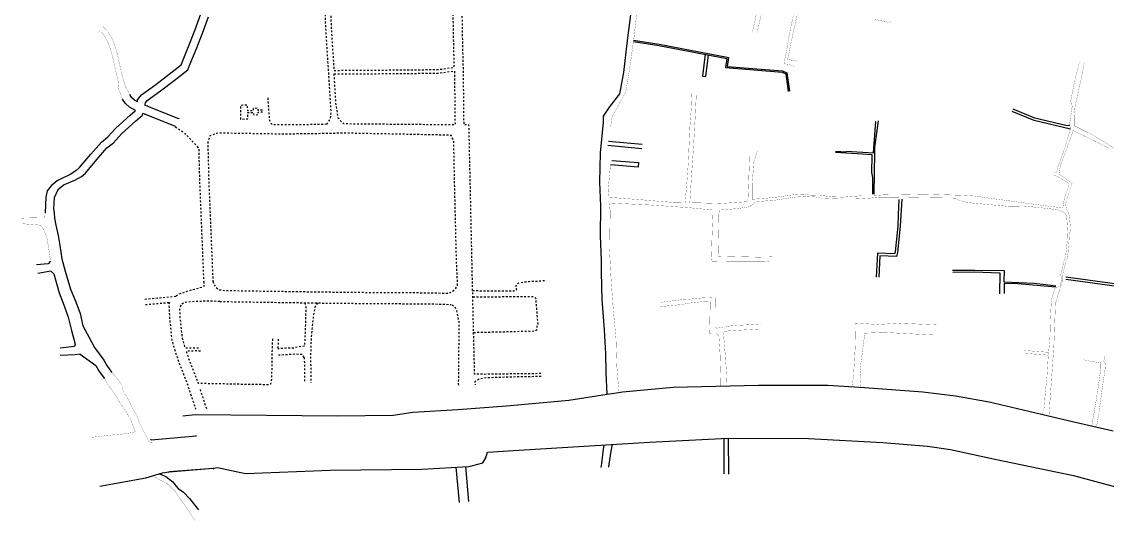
# Model space of a CAD drawing. Header units: metres. Extents: x 375792 to 378704, y 2469502 to 2471712.
# Drawn here: x 375792 to 376386, y 2469775 to 2470048 of the extents above; entities that cross this region are included whole.
import ezdxf

# ---------------------------------------------------------------- set-up
doc = ezdxf.new("R2010")
doc.units = ezdxf.units.M
doc.header["$MEASUREMENT"] = 0
doc.linetypes.add('X6', pattern=[2, 1, -1])
for name, color, linetype in [('DLSS', 1, 'Continuous'), ('DLSS Existing Road Line', 1, 'Continuous'), ('Prived Road', 1, 'Continuous')]:
    doc.layers.add(name, color=color, linetype=linetype)

msp = doc.modelspace()

# ---------------------------------------------------------------- linework, layer by layer
at = {"layer": 'DLSS', "linetype": 'Continuous'}
for p, q in [((375860.74, 2470001.58), (375860.54, 2470002.04)), ((375860.74, 2470001.58, 3.48), (375860.54, 2470002.04, 3.46)), ((375859.14, 2469997.2), (375858.68, 2469997)), ((375859.14, 2469997.2, 3.27), (375858.68, 2469997, 3.27)), ((375876.04, 2469990.49), (375876.24, 2469990.03)), ((375876.04, 2469990.49, 3.35), (375876.24, 2469990.03, 3.34)), ((375877.69, 2469994.87), (375878.15, 2469995.07)), ((375877.69, 2469994.87, 3.23), (375878.15, 2469995.07, 3.21)), ((375862.63, 2469819), (375862.25, 2469819.32)), ((375887.21, 2469821.08), (375887.53, 2469821.46)), ((375872.55, 2469801.48), (375872.23, 2469801.11)), ((375896.66, 2469803.3), (375897.04, 2469802.98))]:
    msp.add_line(p, q, dxfattribs=at)
at = {"layer": 'DLSS', "linetype": 'Continuous', "flags": 128}
for points, elevation in [([(376112.1, 2469843.97), (376111.51, 2469855.64), (376111.25, 2469865.98), (376110.55, 2469879.1), (376109.32, 2469895.73), (376108.9, 2469910.73), (376108.9, 2469917.15), (376108.31, 2469930.68), (376108.48, 2469946.8), (376108.07, 2469959.9), (376108.44, 2469976.13), (376110.11, 2469992.9), (376110.11, 2469996.18), (376113.39, 2470001.07), (376118.9, 2470008.28), (376121.15, 2470020.03), (376123.08, 2470037.6), (376125.12, 2470053.1), (376127.39, 2470065.85), (376129.68, 2470079.42), (376133.06, 2470098.66), (376136.04, 2470115.33), (376138.04, 2470127.32), (376138.85, 2470134.02)], 4.45), ([(376126.36, 2470036.97), (376140.26, 2470034.82), (376177.47, 2470027.72), (376177.53, 2470027.71), (376176.8, 2470022.68), (376207.75, 2470020.21), (376209.64, 2470019.3), (376211.05, 2470009.64)], 3.62), ([(376126.47, 2470037.66), (376140.38, 2470035.51), (376177.6, 2470028.41), (376178.32, 2470028.27), (376177.6, 2470023.32), (376207.94, 2470020.89), (376210.28, 2470019.77), (376211.75, 2470009.74)], 3.62), ([(375813.48, 2469961.83), (375811.27, 2469960.68), (375807.94, 2469957.98), (375805.75, 2469955.31), (375805.11, 2469951.8), (375804.69, 2469943.15)], 3.75), ([(375824.48, 2469962.99), (375820.81, 2469960.97), (375815.16, 2469958.61), (375811.6, 2469955.83), (375809.58, 2469951.42), (375809.27, 2469945.61), (375809.72, 2469943.2), (375809.91, 2469940.29), (375810.49, 2469936.47), (375811.76, 2469930.83), (375812.67, 2469925.33), (375813.77, 2469918.06), (375815.64, 2469911.29), (375818.5, 2469901.49), (375821.5, 2469894.44), (375823.84, 2469888.02), (375825.25, 2469881.36), (375828.72, 2469874.96), (375831.7, 2469869.52), (375836.78, 2469862.55), (375838.44, 2469859.57), (375840.09, 2469857.3), (375841.24, 2469855.82)], 3.75), ([(375807.6, 2469916.8), (375806.36, 2469915.22), (375800.06, 2469914.8)], 3.75), ([(375809.4, 2469909.73), (375807.8, 2469911.19), (375800.68, 2469909.94)], 3.75), ([(375809.4, 2469909.73), (375812.38, 2469899.45), (375815.08, 2469892.37), (375817.34, 2469886.07), (375819.09, 2469878.77), (375821.1, 2469871.23)], 3.75), ([(375821.1, 2469871.23), (375820.84, 2469870), (375812.91, 2469869.18)], 3.75), ([(375823.92, 2469865.79), (375821.2, 2469865.46), (375813.01, 2469865.06)], 3.75), ([(375823.92, 2469865.79), (375832.34, 2469859.71), (375834, 2469856.72), (375835.89, 2469854.14), (375837.08, 2469852.6)], 3.75), ([(375880.02, 2469832), (375880.02, 2469832), (375886.77, 2469832.89), (375964.6, 2469832.13), (375995.01, 2469832.51), (376005.83, 2469834.09), (376030.43, 2469835.56), (376056.93, 2469837.51), (376091.04, 2469840.68), (376112.1, 2469843.97), (376117.12, 2469844.75), (376120.39, 2469845.26), (376148.1, 2469847.69), (376194.72, 2469848.78), (376232.75, 2469848.9), (376252.67, 2469847.53), (376284.62, 2469845.29), (376302.56, 2469843.08), (376320.97, 2469839.65), (376342.56, 2469834.55), (376364.03, 2469829.5), (376388.65, 2469823.94)], 4.5), ([(376110.15, 2469816.11), (376109.75, 2469812.38), (376108.9, 2469806), (376108.64, 2469803.83)], 4.5), ([(376114.74, 2469816.4), (376114.08, 2469812.79), (376113, 2469805.55), (376112.84, 2469803.92)], 4.5), ([(376029.22, 2469803.96), (376031.08, 2469784.59)], 4.5), ([(376034.59, 2469804.26), (376036.14, 2469785.21)], 4.5)]:
    msp.add_lwpolyline(points, dxfattribs=dict(at, elevation=elevation))
at = {"layer": 'DLSS', "linetype": 'X6', "flags": 128}
for points, elevation in [([(375960.51, 2470061), (375961.1, 2470044.99), (375962.45, 2470023.86), (375962.62, 2470021.18), (375996.55, 2470021.42), (376019.93, 2470021.65), (376023.38, 2470022.17), (376028.45, 2470022.87), (376028.14, 2470035.39), (376027.9, 2470048.61), (376027.37, 2470070.92), (376027.14, 2470072.59), (376026.92, 2470074.12), (376026.19, 2470075.44), (376024.98, 2470076.48), (376023.27, 2470077.26), (376020.53, 2470077.7), (376016.86, 2470077.5), (376004.02, 2470076.39), (375995.52, 2470075.7), (375994.42, 2470076.02), (375992.72, 2470093.4), (375991.72, 2470108.02), (375991.48, 2470111.58)], 9.97), ([(376075.84, 2469855.19), (376064.11, 2469855.06), (376044.81, 2469854.79), (376039.57, 2469854.89), (376038.9, 2469881.34), (376036.47, 2469991.3), (376033.76, 2469991.36), (376033.63, 2470006.15), (376033.38, 2470022.96), (376033.07, 2470035.49), (376032.84, 2470048.72), (376032.29, 2470071.31), (376032.03, 2470073.27), (376031.85, 2470074.5), (376032.88, 2470076.52), (376035.48, 2470078.7), (376038.59, 2470079.61), (376041.75, 2470080.29), (376044.29, 2470081.2)], 9.97), ([(375958.72, 2469991.66), (375960.81, 2469994.82), (375961.08, 2469998.1), (375959.52, 2470023.68), (375958.17, 2470044.85), (375957.58, 2470060.89)], 9.97), ([(375923.49, 2469999.47), (375922.09, 2469999.27), (375921.14, 2469999.31), (375921.09, 2470000.47), (375919.16, 2470000.29), (375918.47, 2470000.29), (375918.58, 2469999.09), (375915.53, 2469999.08), (375915.36, 2470002.23), (375911.51, 2470001.97), (375911.54, 2469994.52), (375915.48, 2469994.62), (375915.49, 2469998.11), (375918.65, 2469998.18), (375918.78, 2469996.89), (375921.28, 2469996.96), (375921.19, 2469998.32), (375923.56, 2469998.49)], 9.97), ([(375958.72, 2469991.66), (375948.56, 2469991.45), (375932.7, 2469991.33), (375928.91, 2469991.39), (375928.14, 2469992.24), (375927.49, 2469993.78), (375926.58, 2470006.24)], 9.97), ([(375875.87, 2469990.23), (375880.51, 2469987.22), (375886.24, 2469981.29), (375888.68, 2469978.5), (375889.11, 2469960.66), (375891.39, 2469905.52)], 9.97), ([(376030.27, 2469903.48), (376029.63, 2469917.32), (376028.58, 2469960.87), (376028.15, 2469982.33), (376026.86, 2469985.54), (376023.47, 2469985.74), (375968.87, 2469986.82), (375948.63, 2469986.41), (375932.68, 2469986.29), (375899.13, 2469986.85), (375894.75, 2469985.27), (375893.63, 2469982.02), (375894.15, 2469960.82), (375896.43, 2469905.73)], 9.97), ([(376030.83, 2469848.9), (376030.81, 2469849.65), (376031.13, 2469883.44), (376029.75, 2469889.54), (376028.84, 2469891.59), (376026.81, 2469893.04)], 9.97), ([(375929.01, 2469874.17), (375928.74, 2469867.07), (375928.52, 2469852.72), (375927.94, 2469849.48), (375927.13, 2469849.08), (375913.84, 2469849.26), (375905.48, 2469849.47), (375891.95, 2469849.7), (375888.35, 2469849.71)], 15.97), ([(375932.17, 2469874.05), (375931.98, 2469868.83)], 15.97), ([(376075.85, 2469853.59), (376058.98, 2469853.28), (376045.7, 2469852.83), (376042.29, 2469852.26), (376039.72, 2469850.71), (376039.81, 2469849.12)], 9.91)]:
    msp.add_lwpolyline(points, dxfattribs=dict(at, elevation=elevation))
at = {"layer": 'DLSS', "linetype": 'Continuous', "flags": 128}
for points, elevation in [([(376195.98, 2470062.34, 0.1, 0.1, 0), (376191.49, 2470042.32, 0.00000201, 0.00000201, 0)], 3.62), ([(376214.33, 2470023.27, 0.1, 0.1, 0), (376211.53, 2470024.45, 0.1, 0.1, 0), (376208.7, 2470024.82, 0.1, 0.1, 0), (376210.14, 2470032.15, 0.1, 0.1, 0), (376211.52, 2470040.17, 0.1, 0.1, 0), (376213.62, 2470050.33, 0.1, 0.1, 0), (376215.3, 2470058.34, 0.1, 0.1, 0), (376198.53, 2470061.77, 0.1, 0.1, 0), (376194.08, 2470042.03, 0.00000201, 0.00000201, 0)], 3.62), ([(376158.36, 2470008.58, 0.1, 0.1, 0), (376158.05, 2470000.85, 0.1, 0.1, 0), (376157.25, 2469989.93, 0.1, 0.1, 0), (376156.36, 2469970.17, 0.1, 0.1, 0), (376155.56, 2469958.99, 0.1, 0.1, 0), (376154.66, 2469948.78, 0.1, 0.1, 0), (376148.66, 2469948.86, 0.1, 0.1, 0), (376130.11, 2469950.39, 0.1, 0.1, 0), (376112.91, 2469951.7, 0.1, 0.1, 0), (376112.53, 2469955.43, 0.1, 0.1, 0), (376113.92, 2469970.13, 0.1, 0.1, 0), (376113.92, 2469989.93, 0.1, 0.1, 0), (376114.83, 2469996.02, 0.1, 0.1, 0), (376116.62, 2469999.28, 0.1, 0.1, 0), (376120.33, 2470006, 0.1, 0.1, 0), (376122.24, 2470009.75, 0.1, 0.1, 0), (376123.57, 2470017.45, 0.1, 0.1, 0), (376124.9, 2470026.13, 0.1, 0.1, 0), (376126.83, 2470040.34, 0.1, 0.1, 0), (376128.82, 2470057.53, 0.1, 0.1, 0)], 3.62), ([(376216.13, 2470026.26, 0.1, 0.1, 0), (376210.81, 2470027.12, 0.1, 0.1, 0), (376210.77, 2470027.36, 0.1, 0.1, 0), (376213.61, 2470041.28, 0.1, 0.1, 0), (376216.38, 2470053.54, 0.1, 0.1, 0)], 6.27), ([(376258.48, 2470049.09, 0.1, 0.1, 0), (376266.18, 2470047.4, 0.1, 0.1, 0), (376267.11, 2470048.04, 0.1, 0.1, 0)], 6.27), ([(375847.06, 2470005.38, 0.1, 0.1, 0), (375845.07, 2470010.49, 0.1, 0.1, 0), (375844.51, 2470015.7, 0.1, 0.1, 0), (375842.73, 2470023.37, 0.1, 0.1, 0), (375841.3, 2470029.65, 0.1, 0.1, 0), (375840.25, 2470033.35, 0.1, 0.1, 0), (375838.77, 2470037.15, 0.1, 0.1, 0), (375836.57, 2470040.86, 0.1, 0.1, 0), (375834.11, 2470043.19, 0.1, 0.1, 0)], 3.58), ([(375850.98, 2470007.9, 0.1, 0.1, 0), (375848.87, 2470011.84, 0.1, 0.1, 0), (375847.3, 2470016.5, 0.1, 0.1, 0), (375845.55, 2470024.02, 0.1, 0.1, 0), (375844.11, 2470030.37, 0.1, 0.1, 0), (375843, 2470034.27, 0.1, 0.1, 0), (375841.38, 2470038.43, 0.1, 0.1, 0), (375838.86, 2470042.69, 0.1, 0.1, 0), (375836.1, 2470045.29, 0.1, 0.1, 0)], 3.58), ([(376370.16, 2470025.33, 0.1, 0.1, 0), (376367.62, 2470015.14, 0.1, 0.1, 0), (376366.83, 2470011.24, 0.1, 0.1, 0), (376365.52, 2470004.38, 0.1, 0.1, 0), (376366.39, 2470001.86, 0.1, 0.1, 0), (376364.96, 2469992.18, 0.1, 0.1, 0), (376365.33, 2469988.96, 0.1, 0.1, 0), (376362.52, 2469979.62, 0.1, 0.1, 0), (376360.6, 2469974.07, 0.1, 0.1, 0), (376358.5, 2469968.5, 0.1, 0.1, 0), (376357.78, 2469965.3, 0.1, 0.1, 0), (376356.34, 2469965.56, 0.1, 0.1, 0)], 4.13), ([(376389.73, 2469978.16, 0.1, 0.1, 0), (376385.51, 2469980.95, 0.1, 0.1, 0), (376377.47, 2469985.84, 0.1, 0.1, 0), (376367.35, 2469990.9, 0.1, 0.1, 0), (376367.35, 2469992.65, 0.1, 0.1, 0), (376367.4, 2469996.57, 0.1, 0.1, 0), (376367.95, 2470001.94, 0.1, 0.1, 0), (376369.56, 2470008.94, 0.1, 0.1, 0), (376371.88, 2470019.6, 0.1, 0.1, 0), (376372.86, 2470024.98, 0.1, 0.1, 0)], 3.76), ([(376189.95, 2469987.19, 0.1, 0.1, 0), (376189.95, 2469975.14, 0.1, 0.1, 0), (376189.43, 2469960.61, 0.1, 0.1, 0), (376189.04, 2469950.58, 0.1, 0.1, 0), (376188.44, 2469949.28, 0.1, 0.1, 0), (376183.01, 2469948.91, 0.1, 0.1, 0), (376173.9, 2469948.31, 0.1, 0.1, 0), (376161.75, 2469948.68, 0.1, 0.1, 0), (376157.22, 2469948.74, 0.1, 0.1, 0), (376158, 2469961.04, 0.1, 0.1, 0), (376159.22, 2469978.83, 0.1, 0.1, 0), (376160.2, 2469996.24, 0.1, 0.1, 0), (376160.79, 2470008.35, 0.1, 0.1, 0)], 7.39), ([(376386.48, 2469978.45, 0.1, 0.1, 0), (376379.81, 2469981.94, 0.1, 0.1, 0), (376366.83, 2469988.23, 0.1, 0.1, 0), (376364.72, 2469982.21, 0.1, 0.1, 0), (376362.99, 2469977.29, 0.1, 0.1, 0), (376359.82, 2469968.78, 0.1, 0.1, 0), (376359.06, 2469964.58, 0.1, 0.1, 0), (376363.03, 2469961.77, 0.1, 0.1, 0), (376365.19, 2469960.09, 0.1, 0.1, 0), (376366.27, 2469959.13, 0.1, 0.1, 0), (376365.9, 2469957.86, 0.1, 0.1, 0), (376364.63, 2469954.05, 0.1, 0.1, 0), (376363.11, 2469950.12, 0.1, 0.1, 0), (376362.74, 2469948.2, 0.1, 0.1, 0), (376363.02, 2469945.95, 0.1, 0.1, 0), (376364.09, 2469943.53, 0.1, 0.1, 0), (376364.78, 2469941.33, 0.1, 0.1, 0), (376365.32, 2469935.14, 0.1, 0.1, 0), (376365.18, 2469933.17, 0.1, 0.1, 0), (376364.76, 2469931.17, 0.1, 0.1, 0), (376364.55, 2469927.1, 0.1, 0.1, 0), (376364.15, 2469923.16, 0.1, 0.1, 0), (376364.11, 2469922.12, 0.1, 0.1, 0), (376363.61, 2469918.24, 0.1, 0.1, 0), (376362.34, 2469914.68, 0.1, 0.1, 0), (376360.95, 2469908.7, 0.1, 0.1, 0), (376361.1, 2469907.85, 0.1, 0.1, 0), (376361.26, 2469907.18, 0.1, 0.1, 0), (376360.92, 2469905.77, 0.1, 0.1, 0), (376357.19, 2469893.78, 0.1, 0.1, 0), (376356.9, 2469886.17, 0.1, 0.1, 0), (376356.29, 2469870.18, 0.1, 0.1, 0), (376355.1, 2469853.24, 0.1, 0.1, 0), (376353.88, 2469835.92, 0.1, 0.1, 0), (376353.59, 2469831.96, 0.1, 0.1, 0)], 3.83), ([(376356.05, 2469963.98, 0.1, 0.1, 0), (376358.54, 2469963.02, 0.1, 0.1, 0), (376362.23, 2469960.76, 0.1, 0.1, 0), (376364.52, 2469959.17, 0.1, 0.1, 0), (376364.58, 2469958.7, 0.1, 0.1, 0), (376363.36, 2469954.98, 0.1, 0.1, 0), (376362.05, 2469951.19, 0.1, 0.1, 0), (376361.21, 2469946.09, 0.1, 0.1, 0), (376360.92, 2469945.97, 0.1, 0.1, 0), (376355.03, 2469946.62, 0.1, 0.1, 0), (376343.7, 2469948.13, 0.1, 0.1, 0), (376333.49, 2469949.55, 0.1, 0.1, 0), (376321.19, 2469951.2, 0.1, 0.1, 0), (376312.76, 2469952.4, 0.1, 0.1, 0), (376310.39, 2469952.55, 0.1, 0.1, 0)], 5.22), ([(376200.62, 2469916.36, 0.1, 0.1, 0), (376197.65, 2469916.57, 0.1, 0.1, 0), (376180.23, 2469916.56, 0.1, 0.1, 0), (376169.35, 2469916.74, 0.1, 0.1, 0), (376169.06, 2469919.82, 0.1, 0.1, 0), (376169.43, 2469931.93, 0.1, 0.1, 0), (376169.86, 2469941.95, 0.1, 0.1, 0), (376169.89, 2469944.74, 0.1, 0.1, 0), (376156.13, 2469946.07, 0.1, 0.1, 0), (376135.73, 2469947.48, 0.1, 0.1, 0), (376113.23, 2469948.61, 0.1, 0.1, 0), (376113.69, 2469944.06, 0.1, 0.1, 0), (376113.34, 2469922.41, 0.1, 0.1, 0), (376114.14, 2469907.33, 0.1, 0.1, 0), (376115.28, 2469891.35, 0.1, 0.1, 0), (376116.85, 2469874.37, 0.1, 0.1, 0), (376117.31, 2469859.4, 0.1, 0.1, 0), (376118.1, 2469849.49, 0.1, 0.1, 0), (376118.25, 2469847.91, 0.1, 0.1, 0), (376118.54, 2469844.97, 0, 0, 0)], 3.83), ([(376202.19, 2469919.09, 0.1, 0.1, 0), (376194.32, 2469918.95, 0.1, 0.1, 0), (376172.65, 2469919.47, 0.1, 0.1, 0), (376173.15, 2469942.98, 0.1, 0.1, 0), (376173.4, 2469944.68, 0.1, 0.1, 0), (376183.76, 2469945.57, 0.1, 0.1, 0), (376190.08, 2469946.59, 0.1, 0.1, 0), (376193.69, 2469949.34, 0.1, 0.1, 0), (376203.49, 2469950.08, 0.1, 0.1, 0), (376214.84, 2469951.82, 0.1, 0.1, 0), (376220.98, 2469952.21, 0.1, 0.1, 0), (376226.19, 2469951.87, 0.1, 0.1, 0), (376229.44, 2469951.17, 0.1, 0.1, 0), (376234.24, 2469950.95, 0.1, 0.1, 0), (376240.45, 2469950.73, 0.1, 0.1, 0), (376248.45, 2469950.82, 0.1, 0.1, 0), (376255.42, 2469951.23, 0.1, 0.1, 0), (376261.12, 2469951.8, 0.1, 0.1, 0), (376272.71, 2469951.72, 0.1, 0.1, 0), (376281.55, 2469951.56, 0.1, 0.1, 0), (376294.75, 2469951.37, 0.1, 0.1, 0), (376302.58, 2469951.26, 0.1, 0.1, 0), (376304.28, 2469950.07, 0.1, 0.1, 0), (376309.33, 2469948.79, 0.1, 0.1, 0), (376330.66, 2469946.79, 0.1, 0.1, 0), (376339.82, 2469946.94, 0.1, 0.1, 0), (376349.22, 2469945.99, 0.1, 0.1, 0), (376357.85, 2469944.96, 0.1, 0.1, 0), (376359.95, 2469944.3, 0.1, 0.1, 0), (376361.85, 2469943.53, 0.1, 0.1, 0), (376363.01, 2469941.76, 0.1, 0.1, 0), (376363.35, 2469940.6, 0.1, 0.1, 0), (376363.84, 2469933.02, 0.1, 0.1, 0), (376363.64, 2469927.73, 0.1, 0.1, 0), (376362.69, 2469919.16, 0.1, 0.1, 0), (376362.22, 2469918.01, 0.1, 0.1, 0), (376361.52, 2469915.53, 0.1, 0.1, 0), (376360.85, 2469912.59, 0.1, 0.1, 0), (376360.02, 2469909.13, 0.1, 0.1, 0), (376360.1, 2469908.71, 0.1, 0.1, 0), (376360.64, 2469907.85, 0.1, 0.1, 0), (376360.71, 2469907.29, 0.1, 0.1, 0), (376359.77, 2469903.26, 0.1, 0.1, 0), (376359.37, 2469902.79, 0.1, 0.1, 0), (376358.41, 2469902.59, 0.1, 0.1, 0), (376357.58, 2469902.2, 0.1, 0.1, 0), (376356.79, 2469901.77, 0.1, 0.1, 0), (376355.2, 2469896.54, 0.1, 0.1, 0), (376354.86, 2469893.83, 0.1, 0.1, 0), (376354.41, 2469885.34, 0.1, 0.1, 0), (376354.12, 2469874.44, 0.1, 0.1, 0), (376353.26, 2469865.16, 0.1, 0.1, 0), (376352.49, 2469853.31, 0.1, 0.1, 0), (376351.57, 2469844.14, 0.1, 0.1, 0), (376350.99, 2469836.46, 0.1, 0.1, 0), (376349.8, 2469832.85, 0.1, 0.1, 0)], 5.22), ([(375804.69, 2469943.15, 0.1, 0.1, 0), (375804.52, 2469940.54, 0.1, 0.1, 0), (375802.36, 2469940.59, 0.1, 0.1, 0), (375799.15, 2469940.47, 0.1, 0.1, 0), (375793.91, 2469940.37, 0.1, 0.1, 0), (375791.94, 2469940.28, 0.1, 0.1, 0)], 3.75), ([(375792.03, 2469937.26, 0.1, 0.1, 0), (375802.36, 2469936.44, 0.1, 0.1, 0), (375803.89, 2469934.2, 0.1, 0.1, 0), (375805.64, 2469929.78, 0.1, 0.1, 0), (375806.53, 2469924.64, 0.1, 0.1, 0), (375807.6, 2469916.8, 0.1, 0.1, 0)], 3.75), ([(376174.22, 2469848.3, 0.1, 0.1, 0), (376174.13, 2469853.14, 0.1, 0.1, 0), (376173.76, 2469865.96, 0.1, 0.1, 0), (376173.12, 2469876, 0.1, 0.1, 0), (376171.94, 2469877.25, 0.1, 0.1, 0), (376168.16, 2469877.18, 0.1, 0.1, 0), (376168.09, 2469880.59, 0.1, 0.1, 0), (376168.4, 2469894.54, 0.1, 0.1, 0), (376165.55, 2469894.72, 0.1, 0.1, 0), (376157.04, 2469893.79, 0.1, 0.1, 0), (376152.54, 2469892.95, 0.1, 0.1, 0), (376141.1, 2469891.88, 0.00000201, 0.00000201, 0)], 3.83), ([(376195.82, 2469882.4, 0.1, 0.1, 0), (376188.68, 2469881.87, 0.1, 0.1, 0), (376182.72, 2469881.57, 0.1, 0.1, 0), (376177.44, 2469881.09, 0.1, 0.1, 0), (376176.07, 2469880.55, 0.1, 0.1, 0), (376171.8, 2469880.07, 0.1, 0.1, 0), (376171.21, 2469880.72, 0.1, 0.1, 0), (376171.2, 2469886.03, 0.1, 0.1, 0), (376171.23, 2469894.74, 0.1, 0.1, 0), (376171.28, 2469896.72, 0.1, 0.1, 0), (376168.97, 2469896.83, 0.1, 0.1, 0), (376164.53, 2469896.68, 0.1, 0.1, 0), (376156.37, 2469895.88, 0.1, 0.1, 0), (376153.52, 2469895.7, 0.1, 0.1, 0), (376148.35, 2469895.08, 0.1, 0.1, 0), (376141.14, 2469894.21, 0.1, 0.1, 0)], 5.98), ([(376245.82, 2469848, 0.1, 0.1, 0), (376246.76, 2469854.18, 0.1, 0.1, 0), (376247.68, 2469869.87, 0.1, 0.1, 0), (376247.97, 2469882.83, 0.1, 0.1, 0), (376259.95, 2469882.09, 0.1, 0.1, 0), (376272.13, 2469882.78, 0.1, 0.1, 0), (376292.09, 2469881.86, 0.1, 0.1, 0)], 3.83), ([(376177.59, 2469848.38, 0.1, 0.1, 0), (376177.36, 2469854.53, 0.1, 0.1, 0), (376176.54, 2469866.46, 0.1, 0.1, 0), (376175.67, 2469876.58, 0.1, 0.1, 0), (376176.02, 2469878.29, 0.1, 0.1, 0), (376178.38, 2469878.57, 0.1, 0.1, 0), (376189.96, 2469879.29, 0.1, 0.1, 0), (376195.29, 2469879.6, 0.000002, 0.000002, 0)], 5.22), ([(376292.48, 2469876.28, 0.1, 0.1, 0), (376288.82, 2469876.41, 0.1, 0.1, 0), (376263.08, 2469877.75, 0.1, 0.1, 0), (376252.93, 2469877.31, 0.1, 0.1, 0), (376250.29, 2469856.91, 0.1, 0.1, 0), (376250.71, 2469852.7, 0.1, 0.1, 0), (376250.3, 2469847.69, 0.1, 0.1, 0)], 3.83), ([(376384.05, 2469864.95, 0.1, 0.1, 0), (376383.49, 2469861.17, 0.1, 0.1, 0), (376384.56, 2469860.95, 0.1, 0.1, 0), (376384.26, 2469857.29, 0.1, 0.1, 0), (376382.78, 2469847.38, 0.1, 0.1, 0), (376380.75, 2469832.32, 0.1, 0.1, 0), (376379.59, 2469825.98, 0.1, 0.1, 0)], 3.83), ([(376376.96, 2469826.58, 0.1, 0.1, 0), (376377.91, 2469831.48, 0.1, 0.1, 0), (376379.32, 2469839.88, 0.1, 0.1, 0), (376380.68, 2469848.73, 0.1, 0.1, 0), (376381.93, 2469857.9, 0.1, 0.1, 0), (376382.02, 2469858.64, 0.1, 0.1, 0), (376381.97, 2469861.06, 0.1, 0.1, 0), (376375.55, 2469862.09, 0.1, 0.1, 0), (376372.15, 2469862.88, 0.1, 0.1, 0)], 3.83), ([(375837.08, 2469852.6, 0.1, 0.1, 0), (375838.17, 2469850.73, 0.1, 0.1, 0), (375838.96, 2469849.04, 0.1, 0.1, 0), (375840.18, 2469847.65, 0.1, 0.1, 0), (375841.18, 2469846.31, 0.1, 0.1, 0), (375842.67, 2469844.15, 0.1, 0.1, 0), (375844.14, 2469841.95, 0.1, 0.1, 0), (375845.22, 2469839.95, 0.1, 0.1, 0), (375846.39, 2469838.06, 0.1, 0.1, 0), (375848.76, 2469834.83, 0.1, 0.1, 0), (375850.59, 2469831.51, 0.1, 0.1, 0), (375851.09, 2469831.01, 0.1, 0.1, 0), (375852.64, 2469826.78, 0.1, 0.1, 0), (375853.98, 2469823.33, 0.1, 0.1, 0), (375852.11, 2469822.88, 0.1, 0.1, 0)], 3.75), ([(375841.24, 2469855.82, 0.1, 0.1, 0), (375842.85, 2469854.06, 0.1, 0.1, 0), (375844.98, 2469851.38, 0.1, 0.1, 0), (375846.95, 2469848.59, 0.1, 0.1, 0), (375846.69, 2469847.54, 0.1, 0.1, 0), (375847.09, 2469846.22, 0.1, 0.1, 0), (375847.87, 2469844.49, 0.1, 0.1, 0), (375849.03, 2469843.14, 0.1, 0.1, 0), (375850.58, 2469840.25, 0.1, 0.1, 0), (375852.28, 2469836.63, 0.1, 0.1, 0), (375853.78, 2469833.92, 0.1, 0.1, 0), (375854.51, 2469833.2, 0.1, 0.1, 0), (375856.38, 2469828.07, 0.1, 0.1, 0), (375858.29, 2469824.2, 0.1, 0.1, 0), (375861.6, 2469817.71, 0.1, 0.1, 0), (375862.36, 2469817.4, 0.1, 0.1, 0), (375863.61, 2469817.18, 0.1, 0.1, 0)], 3.75)]:
    msp.add_lwpolyline(points, format="xyseb", dxfattribs=dict(at, elevation=elevation))
for points in [[(375855.18, 2470003.96), (375855.27, 2470005), (375857.33, 2470007.81), (375865.2, 2470013.5), (375872.51, 2470019.14), (375879.07, 2470024.19), (375879.4, 2470025.14), (375883.54, 2470035.14), (375886.6, 2470043.09), (375889.88, 2470052.13)], [(375859.35, 2470002.02), (375859.46, 2470002.43), (375859.55, 2470003.39), (375860.47, 2470004.65), (375867.83, 2470009.98), (375875.19, 2470015.65), (375882.78, 2470021.5), (375883.51, 2470023.56), (375887.62, 2470033.5), (375890.72, 2470041.55), (375893.98, 2470050.54)], [(375855.18, 2470003.96), (375853.54, 2470004.84), (375852.16, 2470006.07), (375850.98, 2470007.9)], [(375854.06, 2469999.27), (375850.86, 2470000.99), (375848.59, 2470003.01), (375847.06, 2470005.38)], [(375860.74, 2470001.58), (375859.35, 2470002.02)], [(375821.59, 2469966.31), (375823.55, 2469968.01), (375829.67, 2469975.29), (375835.46, 2469981.94), (375839.06, 2469984.84), (375843.38, 2469989.49), (375851.22, 2469996.61), (375854.02, 2469999.12), (375854.06, 2469999.27)], [(375824.48, 2469962.99), (375826.69, 2469964.91), (375833.02, 2469972.43), (375838.52, 2469978.76), (375842.06, 2469981.61), (375846.48, 2469986.36), (375854.17, 2469993.35), (375857.93, 2469996.72), (375858.15, 2469997.52)], [(375859.32, 2469997.14), (375858.15, 2469997.52)], [(375821.59, 2469966.31), (375818.78, 2469964.33), (375813.48, 2469961.83)], [(375834.63, 2469793.61), (375859.7, 2469798.09), (375868.91, 2469800.89), (375872.55, 2469801.48), (375896.56, 2469803.49), (375899.04, 2469803.73), (375914.32, 2469800.55), (375960.8, 2469802.37), (376010.75, 2469802.93), (376036.34, 2469804.36), (376038.58, 2469804.8), (376044.13, 2469806.42), (376045.64, 2469809.04), (376046.55, 2469812.21), (376063.81, 2469813.27), (376135.11, 2469817.65), (376178.25, 2469819.93), (376222.09, 2469819.73), (376262.77, 2469817.53), (376287.27, 2469815.48), (376299.79, 2469813.71), (376324.96, 2469808.24), (376367.03, 2469799.37), (376397.53, 2469791.14)], [(375834.63, 2469793.61), (375859.7, 2469798.09), (375868.91, 2469800.89), (375872.55, 2469801.48), (375896.56, 2469803.49), (375899.04, 2469803.73), (375914.32, 2469800.55), (375960.8, 2469802.37), (376010.75, 2469802.93), (376036.34, 2469804.36), (376038.58, 2469804.8), (376044.13, 2469806.42), (376045.64, 2469809.04), (376046.55, 2469812.21), (376063.81, 2469813.27), (376135.11, 2469817.65), (376178.25, 2469819.93), (376222.09, 2469819.73), (376262.77, 2469817.53), (376287.27, 2469815.48), (376299.79, 2469813.71), (376324.96, 2469808.24), (376367.03, 2469799.37), (376397.53, 2469791.14)], [(376175.81, 2469819.86), (376175.78, 2469800.25)], [(376178.25, 2469819.93), (376178.36, 2469800.23)], [(375867.29, 2469800.4), (375870.76, 2469798.83), (375874.56, 2469796.02), (375876.2, 2469793.78), (375877.46, 2469792.33), (375880.35, 2469790.2), (375883.7, 2469786.78), (375888.56, 2469780.55)]]:
    msp.add_lwpolyline(points, dxfattribs=at)
at = {"layer": 'DLSS', "linetype": 'X6', "elevation": 9.97, "flags": 128}
msp.add_lwpolyline([(375962.74, 2470019.21), (375996.57, 2470019.45), (376020.08, 2470019.69), (376023.66, 2470020.22), (376028.48, 2470020.89), (376028.69, 2470006.1), (376028.83, 2469991.31), (375968.87, 2469991.86), (375968, 2469991.84), (375968, 2469991.84), (375967.04, 2469992.71), (375966.38, 2469993.35), (375965.01, 2469995.11), (375963.7, 2470003.5)], close=True, dxfattribs=at)
at = {"layer": 'DLSS', "linetype": 'Continuous'}
for points in [[(375860.74, 2470001.58), (375877.69, 2469994.87)], [(375876.04, 2469990.49), (375859.14, 2469997.2)], [(375862.63, 2469819), (375887.21, 2469821.08)], [(375896.66, 2469803.3), (375872.55, 2469801.48)]]:
    msp.add_lwpolyline(points, dxfattribs=at)
for points, elevation in [([(375860.74, 2470001.58, 0.000002, 0.000002, 0), (375877.69, 2469994.87, 0.000002, 0.000002, 0)], 3.48), ([(375876.04, 2469990.49, 0.000002, 0.000002, 0), (375859.14, 2469997.2, 0.000002, 0.000002, 0)], 3.35)]:
    msp.add_lwpolyline(points, format="xyseb", dxfattribs=dict(at, elevation=elevation))
at = {"layer": 'DLSS', "linetype": 'X6', "const_width": 0.00000201, "flags": 128}
for points, elevation in [([(375923.02, 2470005.98), (375923.85, 2469994.51), (375923.22, 2469992.44), (375922.41, 2469991.5), (375898.28, 2469991.9), (375886.34, 2469992.1), (375880.91, 2469993.76), (375877.69, 2469994.87)], 9.97), ([(375931.88, 2469865.3), (375931.68, 2469852.67), (375931.63, 2469847.81), (375931.39, 2469846.42), (375929.95, 2469846.17), (375927.47, 2469845.91), (375921.71, 2469845.98), (375913.78, 2469846.09), (375908.35, 2469846.23), (375908.28, 2469845.56), (375908.14, 2469842.86), (375908.12, 2469841.31)], 15.97), ([(375931.88, 2469865.3), (375931.68, 2469852.67), (375931.63, 2469847.81), (375931.39, 2469846.42), (375929.95, 2469846.17), (375927.47, 2469845.91), (375921.71, 2469845.98), (375913.78, 2469846.09), (375908.35, 2469846.23), (375908.28, 2469845.56), (375908.14, 2469842.86), (375908.12, 2469841.31)], 8.12), ([(375897.92, 2469841.39), (375898.03, 2469843.96), (375898.17, 2469846), (375897.97, 2469846.43), (375891.92, 2469846.53), (375889.41, 2469846.54)], 15.97), ([(375897.92, 2469841.39), (375898.03, 2469843.96), (375898.17, 2469846), (375897.97, 2469846.43), (375891.92, 2469846.53), (375889.41, 2469846.54)], 6.07), ([(375906.59, 2469841.33), (375906.84, 2469844.8), (375906.85, 2469846.18), (375906.35, 2469846.28), (375905.41, 2469846.31), (375899.43, 2469846.41), (375899.07, 2469846.02), (375899.07, 2469844.3), (375898.97, 2469841.4)], 15.97), ([(375906.59, 2469841.33), (375906.84, 2469844.8), (375906.85, 2469846.18), (375906.35, 2469846.28), (375905.41, 2469846.31), (375899.43, 2469846.41), (375899.07, 2469846.02), (375899.07, 2469844.3), (375898.97, 2469841.4)], 6.07)]:
    msp.add_lwpolyline(points, dxfattribs=dict(at, elevation=elevation))
at = {"layer": 'DLSS', "linetype": 'Continuous', "flags": 128}
for points in [[(376194.12, 2469977.04, 0.1, 0.1, 0), (376192.24, 2469970.87, 0.1, 0.1, 0), (376191.29, 2469958.67, 0.1, 0.1, 0), (376191.31, 2469950.64, 0.1, 0.1, 0), (376197.86, 2469951.08, 0.1, 0.1, 0), (376205.96, 2469951.95, 0.1, 0.1, 0), (376210.98, 2469952.73, 0.1, 0.1, 0), (376215.39, 2469953.25, 0.1, 0.1, 0), (376219.44, 2469953.45, 0.1, 0.1, 0), (376222.38, 2469952.95, 0.1, 0.1, 0), (376228.48, 2469952.74, 0.1, 0.1, 0), (376235.41, 2469951.97, 0.1, 0.1, 0), (376240.77, 2469951.78, 0.1, 0.1, 0), (376251, 2469952.56, 0.1, 0.1, 0), (376258.01, 2469952.64, 0.1, 0.1, 0), (376263.59, 2469953.08, 0.1, 0.1, 0), (376273.96, 2469953.2, 0.1, 0.1, 0), (376285.23, 2469953.45, 0.1, 0.1, 0), (376298.07, 2469953.05, 0.1, 0.1, 0), (376306.29, 2469952.8, 0.1, 0.1, 0), (376310.39, 2469952.55, 0.1, 0.1, 0)], [(375852.11, 2469822.88, 0.1, 0.1, 0), (375846.81, 2469822.08, 0.1, 0.1, 0), (375839.97, 2469821.47, 0.1, 0.1, 0), (375834.39, 2469820.79, 0.1, 0.1, 0), (375829.38, 2469820.25, 0.1, 0.1, 0)], [(375886.61, 2469774.93, 0.1, 0.1, 0), (375876, 2469790.5, 0.1, 0.1, 0), (375871.62, 2469794.79, 0.1, 0.1, 0), (375863.33, 2469799.19, 0.1, 0.1, 0)]]:
    msp.add_lwpolyline(points, format="xyseb", dxfattribs=at)
at = {"layer": 'DLSS', "linetype": 'X6', "flags": 128}
for points in [[(376038.48, 2469900.62), (376061.1, 2469900.42), (376062.59, 2469901.28), (376062.03, 2469902.94), (376062.72, 2469904.32), (376064.69, 2469905.11), (376067.79, 2469905.52), (376069.38, 2469905.59), (376070.1, 2469905.87), (376074, 2469905.87), (376078.85, 2469906.22)], [(375891.39, 2469905.52), (375891.56, 2469903), (375891.2, 2469902.52), (375884.02, 2469900.69), (375877.73, 2469898.63), (375876.41, 2469897.55)], [(375896.43, 2469905.73), (375896.82, 2469904.34), (375897.89, 2469902.55), (375899.79, 2469901.15), (375902.39, 2469900.71), (375955.4, 2469899.93), (375985.06, 2469899.62), (376008.02, 2469899.52), (376019.21, 2469899.37), (376025.46, 2469899.16), (376027.19, 2469900.03), (376028.97, 2469901.45), (376030.27, 2469903.48)], [(375859.28, 2469896), (375876.41, 2469897.55)], [(375900.2, 2469894.66), (375893.86, 2469894.87), (375885.35, 2469894.57), (375880.79, 2469894.14), (375878.87, 2469892.78), (375878.2, 2469890.28), (375878.34, 2469887.57), (375878.43, 2469885.89), (375879.37, 2469876.72), (375879.59, 2469874.64), (375881.15, 2469869.43), (375882.3, 2469869.25), (375885.49, 2469869.34), (375888.84, 2469869.34), (375889.71, 2469869.31)], [(375900.2, 2469894.66), (375955.32, 2469893.85), (375985.02, 2469893.54), (376007.97, 2469893.44), (376019.07, 2469893.29), (376026.81, 2469893.04)], [(376039, 2469877.74), (376072.38, 2469878.53), (376073.72, 2469879.36), (376073.68, 2469881.66), (376074.23, 2469882.26), (376073.12, 2469896.21), (376072.73, 2469896.6), (376072.04, 2469897.29), (376071.62, 2469897.23), (376039.95, 2469897.04), (376038.56, 2469897.01)], [(375859.55, 2469892.98), (375872.68, 2469894.17)], [(375872.68, 2469894.17), (375872.35, 2469893.19), (375872.74, 2469885.45), (375873.7, 2469876.13), (375873.97, 2469873.53), (375876.34, 2469865.46), (375882.12, 2469850.4), (375887, 2469835.71)], [(375946.68, 2469893.98), (375947.22, 2469891.53), (375947.06, 2469883.26), (375946.62, 2469872.69), (375946.55, 2469870.22)], [(375953.58, 2469893.87), (375952.36, 2469892.06), (375951.24, 2469885.85), (375950.5, 2469878.97), (375950.05, 2469872.57), (375949.83, 2469863.67), (375950.02, 2469853.13), (375949.94, 2469850.14)], [(375889.65, 2469867.52), (375887.6, 2469867.59), (375881.93, 2469867.48), (375881.75, 2469867.26), (375887.49, 2469852.32), (375888.35, 2469849.71)], [(375946.4, 2469864.03), (375945.61, 2469865.16), (375945.23, 2469865.61), (375943.17, 2469865.68), (375941.86, 2469865.82), (375938.89, 2469865.58), (375936.35, 2469865.5), (375933.04, 2469865.27), (375931.88, 2469865.3)], [(375946.55, 2469870.22), (375943.65, 2469869.87), (375940.62, 2469869.16), (375936.18, 2469869.03), (375932.96, 2469868.81), (375931.98, 2469868.83)], [(375946.4, 2469864.03), (375946.39, 2469863.69), (375946.58, 2469853.15), (375946.51, 2469850.23)], [(375889.41, 2469846.54), (375892.97, 2469835.84)]]:
    msp.add_lwpolyline(points, dxfattribs=at)
for points, elevation in [([(376038.48, 2469900.62, 0.000002, 0.000002, 0), (376061.1, 2469900.42, 0.000002, 0.000002, 0), (376062.59, 2469901.28, 0.000002, 0.000002, 0), (376062.03, 2469902.94, 0.000002, 0.000002, 0), (376062.72, 2469904.32, 0.000002, 0.000002, 0), (376064.69, 2469905.11, 0.000002, 0.000002, 0), (376067.79, 2469905.52, 0.000002, 0.000002, 0), (376069.38, 2469905.59, 0.000002, 0.000002, 0), (376070.1, 2469905.87, 0.000002, 0.000002, 0), (376074, 2469905.87, 0.000002, 0.000002, 0), (376078.85, 2469906.22, 0.000002, 0.000002, 0)], 4.08), ([(375891.39, 2469905.52, 0.000002, 0.000002, 0), (375891.56, 2469903, 0.000002, 0.000002, 0), (375891.2, 2469902.52, 0.000002, 0.000002, 0), (375884.02, 2469900.69, 0.00000201, 0.00000201, 0), (375877.73, 2469898.63, 0.00000201, 0.00000201, 0), (375876.41, 2469897.55, 0.00000201, 0.00000201, 0)], 4.94), ([(375896.43, 2469905.73, 0.000002, 0.000002, 0), (375896.82, 2469904.34, 0.000002, 0.000002, 0), (375897.89, 2469902.55, 0.000002, 0.000002, 0), (375899.79, 2469901.15, 0.000002, 0.000002, 0), (375902.39, 2469900.71, 0.000002, 0.000002, 0), (375955.4, 2469899.93, 0.000002, 0.000002, 0), (375985.06, 2469899.62, 0.000002, 0.000002, 0), (376008.02, 2469899.52, 0.000002, 0.000002, 0), (376019.21, 2469899.37, 0.000002, 0.000002, 0), (376025.46, 2469899.16, 0.000002, 0.000002, 0), (376027.19, 2469900.03, 0.000002, 0.000002, 0), (376028.97, 2469901.45, 0.000002, 0.000002, 0), (376030.27, 2469903.48, 0.000002, 0.000002, 0)], 3.69), ([(375859.28, 2469896, 0.00000201, 0.00000201, 0), (375876.41, 2469897.55, 0.00000201, 0.00000201, 0)], 6.27), ([(375900.2, 2469894.66, 0.00000201, 0.00000201, 0), (375893.86, 2469894.87, 0.00000201, 0.00000201, 0), (375885.35, 2469894.57, 0.000002, 0.000002, 0), (375880.79, 2469894.14, 0.000002, 0.000002, 0), (375878.87, 2469892.78, 0.000002, 0.000002, 0), (375878.2, 2469890.28, 0.000002, 0.000002, 0), (375878.34, 2469887.57, 0.000002, 0.000002, 0), (375878.43, 2469885.89, 0.000002, 0.000002, 0), (375879.37, 2469876.72, 0.000002, 0.000002, 0), (375879.59, 2469874.64, 0.000002, 0.000002, 0), (375881.15, 2469869.43, 0.000002, 0.000002, 0), (375882.3, 2469869.25, 0.000002, 0.000002, 0), (375885.49, 2469869.34, 0.000002, 0.000002, 0), (375888.84, 2469869.34, 0.000002, 0.000002, 0), (375889.71, 2469869.31, 0.000002, 0.000002, 0)], 5.51), ([(375900.2, 2469894.66, 0.00000201, 0.00000201, 0), (375955.32, 2469893.85, 0.000002, 0.000002, 0), (375985.02, 2469893.54, 0.000002, 0.000002, 0), (376007.97, 2469893.44, 0.000002, 0.000002, 0), (376019.07, 2469893.29, 0.000002, 0.000002, 0), (376026.81, 2469893.04, 0.000002, 0.000002, 0)], 5.51), ([(376039, 2469877.74, 0.000002, 0.000002, 0), (376072.38, 2469878.53, 0.000002, 0.000002, 0), (376073.72, 2469879.36, 0.000002, 0.000002, 0), (376073.68, 2469881.66, 0.000002, 0.000002, 0), (376074.23, 2469882.26, 0.000002, 0.000002, 0), (376073.12, 2469896.21, 0.000002, 0.000002, 0), (376072.73, 2469896.6, 0.000002, 0.000002, 0), (376072.04, 2469897.29, 0.000002, 0.000002, 0), (376071.62, 2469897.23, 0.000002, 0.000002, 0), (376039.95, 2469897.04, 0.000002, 0.000002, 0), (376038.56, 2469897.01, 0.000002, 0.000002, 0)], 3.55), ([(375859.55, 2469892.98, 0.00000201, 0.00000201, 0), (375872.68, 2469894.17, 0.00000201, 0.00000201, 0)], 5.55), ([(375872.68, 2469894.17, 0.00000201, 0.00000201, 0), (375872.35, 2469893.19, 0.00000201, 0.00000201, 0), (375872.74, 2469885.45, 0.00000201, 0.00000201, 0), (375873.7, 2469876.13, 0.00000201, 0.00000201, 0), (375873.97, 2469873.53, 0.000002, 0.000002, 0), (375876.34, 2469865.46, 0.000002, 0.000002, 0), (375882.12, 2469850.4, 0.00000201, 0.00000201, 0), (375887, 2469835.71, 0.000002, 0.000002, 0)], 7.12), ([(375946.68, 2469893.98, 0.000002, 0.000002, 0), (375947.22, 2469891.53, 0.000002, 0.000002, 0), (375947.06, 2469883.26, 0.000002, 0.000002, 0), (375946.62, 2469872.69, 0.000002, 0.000002, 0), (375946.55, 2469870.22, 0.000002, 0.000002, 0)], 3.53), ([(375953.58, 2469893.87, 0.000002, 0.000002, 0), (375952.36, 2469892.06, 0.000002, 0.000002, 0), (375951.24, 2469885.85, 0.000002, 0.000002, 0), (375950.5, 2469878.97, 0.000002, 0.000002, 0), (375950.05, 2469872.57, 0.000002, 0.000002, 0), (375949.83, 2469863.67, 0.000002, 0.000002, 0), (375950.02, 2469853.13, 0.000002, 0.000002, 0), (375949.94, 2469850.14, 0.000002, 0.000002, 0)], 4.01), ([(375889.65, 2469867.52, 0.00000201, 0.00000201, 0), (375887.6, 2469867.59, 0.000002, 0.000002, 0), (375881.93, 2469867.48, 0.000002, 0.000002, 0), (375881.75, 2469867.26, 0.000002, 0.000002, 0), (375887.49, 2469852.32, 0.00000201, 0.00000201, 0), (375888.35, 2469849.71, 0.00000201, 0.00000201, 0)], 5.21), ([(375946.4, 2469864.03, 0.000002, 0.000002, 0), (375945.61, 2469865.16, 0.000002, 0.000002, 0), (375945.23, 2469865.61, 0.000002, 0.000002, 0), (375943.17, 2469865.68, 0.000002, 0.000002, 0), (375941.86, 2469865.82, 0.000002, 0.000002, 0), (375938.89, 2469865.58, 0.000002, 0.000002, 0), (375936.35, 2469865.5, 0.000002, 0.000002, 0), (375933.04, 2469865.27, 0.000002, 0.000002, 0), (375931.88, 2469865.3, 0.000002, 0.000002, 0)], 3.36), ([(375946.55, 2469870.22, 0.000002, 0.000002, 0), (375943.65, 2469869.87, 0.000002, 0.000002, 0), (375940.62, 2469869.16, 0.000002, 0.000002, 0), (375936.18, 2469869.03, 0.000002, 0.000002, 0), (375932.96, 2469868.81, 0.000002, 0.000002, 0), (375931.98, 2469868.83, 0.000002, 0.000002, 0)], 3.76), ([(375946.4, 2469864.03, 0.000002, 0.000002, 0), (375946.39, 2469863.69, 0.000002, 0.000002, 0), (375946.58, 2469853.15, 0.000002, 0.000002, 0), (375946.51, 2469850.23, 0.000002, 0.000002, 0)], 3.36), ([(375889.41, 2469846.54, 0.00000201, 0.00000201, 0), (375892.97, 2469835.84, 0.000002, 0.000002, 0)], 5.21)]:
    msp.add_lwpolyline(points, format="xyseb", dxfattribs=dict(at, elevation=elevation))
at = {"layer": 'DLSS', "linetype": 'Continuous', "const_width": 0.00000202, "elevation": 18.78, "flags": 128}
msp.add_lwpolyline([(376365.13, 2469857.88), (376365.13, 2469857.88)], dxfattribs=at)
at = {"layer": 'DLSS Existing Road Line', "linetype": 'Continuous', "flags": 128}
for points, elevation in [([(376236.88, 2469976.98), (376242.7, 2469976.61), (376242.88, 2469977.03), (376257.59, 2469976.02), (376258.91, 2469993.24)], 7.08), ([(376258.04, 2469953.51), (376258.17, 2469964.96), (376258.45, 2469976.25), (376258.41, 2469979.11), (376260.41, 2469993.54)], 7.08), ([(376257.28, 2469953.42), (376257.22, 2469962.47), (376256.72, 2469965.23), (376256.96, 2469974.81), (376256.96, 2469974.89), (376251.69, 2469975.32), (376242.64, 2469975.89), (376236.85, 2469976.17)], 7.08), ([(376271.51, 2469950.57), (376271.13, 2469942.02), (376270.93, 2469935.95)], 7.08), ([(376273.19, 2469950.69), (376272.32, 2469935.82)], 7.08), ([(376300.89, 2469911.85), (376313.11, 2469911.78), (376329.06, 2469911.62), (376329.02, 2469905.45), (376345.49, 2469904.62), (376351.99, 2469903.92), (376357.4, 2469903.32)], 18.32), ([(376301, 2469910.78), (376312.71, 2469910.93), (376326.79, 2469910.44), (376326.53, 2469898.95)], 7.08), ([(376362.85, 2469906.95), (376390.65, 2469903.02)], 7.08), ([(376362.9, 2469908.16), (376390.89, 2469904.3)], 7.08)]:
    msp.add_lwpolyline(points, dxfattribs=dict(at, elevation=elevation))
msp.add_lwpolyline([(376357.18, 2469902.5), (376336.55, 2469904.32), (376329.2, 2469904.51), (376329.08, 2469899.01)], dxfattribs=at)
at = {"layer": 'DLSS Existing Road Line', "linetype": 'Continuous', "const_width": 0.1, "flags": 128}
msp.add_lwpolyline([(376353.43, 2469866.85), (376340.33, 2469867.84)], dxfattribs=at)
at = {"layer": 'DLSS Existing Road Line', "linetype": 'Continuous', "const_width": 0.1, "elevation": 24, "flags": 128}
msp.add_lwpolyline([(376353.25, 2469865.3), (376340.37, 2469866.28)], dxfattribs=at)
at = {"layer": 'Prived Road'}
for points, elevation in [([(376165.6, 2470029.98), (376164.21, 2470018.08), (376166, 2470017.87), (376167.46, 2470029.63)], 3.62), ([(376365.33, 2469988.96), (376345.43, 2469993.7), (376333.53, 2469998.66)], 4.13), ([(376365.09, 2469991), (376363.52, 2469990.82), (376345.86, 2469995.04), (376334.07, 2469999.95)], 4.13), ([(376114.62, 2469971.85), (376129.14, 2469970.72), (376128.95, 2469968.19), (376113.85, 2469969.41)], 3.62), ([(376270.93, 2469935.95), (376269.43, 2469921.77), (376269.17, 2469920.82), (376259.84, 2469921.05), (376259.2, 2469908.02)], 7.08), ([(376272.32, 2469935.82), (376270.81, 2469921.51), (376270.22, 2469919.37), (376261.17, 2469919.59), (376260.6, 2469907.96)], 7.08)]:
    msp.add_lwpolyline(points, dxfattribs=dict(at, elevation=elevation))
for points in [[(376112.46, 2469980.17), (376130.92, 2469978.44)], [(376112.67, 2469982.46), (376131.14, 2469980.73)]]:
    msp.add_lwpolyline(points, dxfattribs=at)

doc.saveas('drawing.dxf')
